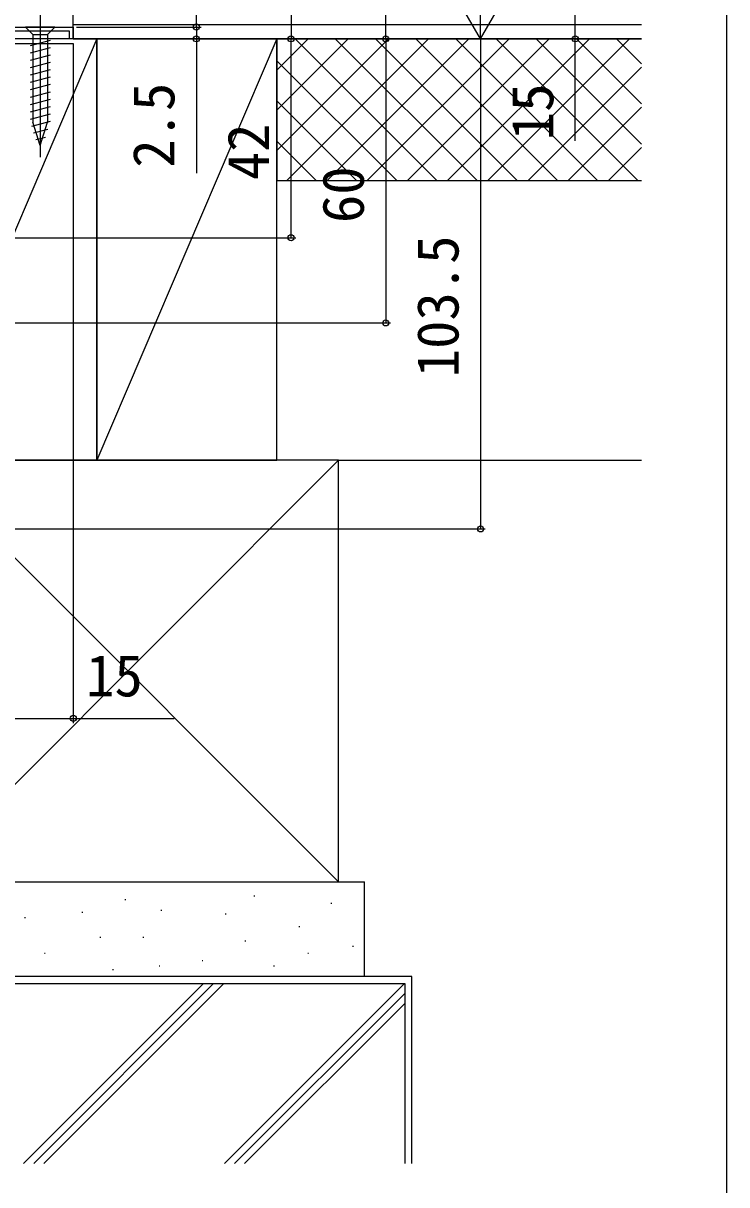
# Model space of a CAD drawing. Units: millimetres, scale not verified. Extents: x -525 to 525, y -783 to 778.
# Drawn here: x 376.4 to 525, y -254.2 to -8.9 of the extents above; entities that cross this region are included whole.
import ezdxf
from ezdxf.enums import TextEntityAlignment as Align

# ---------------------------------------------------------------- set-up
doc = ezdxf.new("R2010")
doc.units = ezdxf.units.MM
doc.header["$LTSCALE"] = 4
for name, color, linetype in [('0-2_YKK_11', 7, 'Continuous'), ('0-5_YKK_13', 4, 'Continuous'), ('0-7_YKK_D', 6, 'Continuous'), ('0-8_YKK_ZWAK', 7, 'Continuous'), ('0-9_YSS_K', 3, 'Continuous'), ('0-A_YSS_KE', 3, 'Continuous')]:
    doc.layers.add(name, color=color, linetype=linetype)
doc.styles.add('ＭＳ ゴシック', font='')
doc.styles.get('ＭＳ ゴシック').set_extended_font_data('MS Gothic')

msp = doc.modelspace()

# ---------------------------------------------------------------- linework, layer by layer
at = {"layer": '0-2_YKK_11'}
msp.add_lwpolyline([(372, 14.8), (372, -9.7), (387, -9.7), (387, -12.2), (386.2, -12.2), (386.2, -10.6), (372, -10.6), (372, -12.2), (371.1, -12.2), (371.1, -0.384)], dxfattribs=at)
at = {"layer": '0-5_YKK_13'}
for p, q in [((380, -7.2), (380, -37.2)), ((383.1, -9.7), (381.55, -11.25)), ((378.45, -11.25), (378.45, -29.784)), ((381.55, -11.25), (381.55, -29.784)), ((382.1, -12.551), (377.9, -13.676)), ((382.1, -14.104), (377.9, -15.229)), ((382.1, -15.657), (377.9, -16.782)), ((382.1, -17.21), (377.9, -18.335)), ((382.1, -18.763), (377.9, -19.888)), ((382.1, -20.316), (377.9, -21.441)), ((382.1, -21.869), (377.9, -22.994)), ((382.1, -23.421), (377.9, -24.547)), ((382.1, -24.974), (377.9, -26.1)), ((382.1, -26.527), (377.9, -27.653)), ((382.1, -28.08), (377.9, -29.206)), ((382.1, -29.633), (378.159, -30.689)), ((380, -34.7), (378.45, -29.784)), ((380, -34.7), (378.45, -29.784)), ((381.646, -31.308), (378.61, -32.121)), ((380, -34.7), (381.55, -29.784)), ((381.111, -33.004), (379.062, -33.553))]:
    msp.add_line(p, q, dxfattribs=at)
msp.add_lwpolyline([(383.1, -9.7), (376.9, -9.7), (378.45, -11.25), (381.55, -11.25)], dxfattribs=at)
at = {"layer": '0-7_YKK_D'}
for p, q in [((453, -12.2), (453, 17.8)), ((433, 14.8), (433, -12.2)), ((473, -12.2), (473, 5.987)), ((493, -12.2), (493, 2.8)), ((473, -12.2), (467.75, -3.107)), ((473, -12.2), (478.25, -3.107)), ((413, -9.7), (413, -7.15)), ((387.7, -9.7), (414, -9.7)), ((413, -9.7), (413, -12.2)), ((387.71, -12.2), (494, -12.2)), ((389, -12.2), (474, -12.2)), ((389, -12.2), (454, -12.2)), ((389, -12.2), (434, -12.2)), ((389, -12.2), (414, -12.2)), ((389, -12.2), (434, -12.2)), ((389, -12.2), (454, -12.2)), ((389.2, -12.2), (474, -12.2)), ((413, -12.2), (413, -40.527)), ((433, -54.2), (433, -12.2)), ((453, -12.2), (453, -72.2)), ((473, -12.2), (473, -115.7)), ((493, -33.756), (493, -12.2)), ((387, -13.2), (387, -156.7)), ((346, -54.2), (434, -54.2)), ((345.7, -72.2), (454, -72.2)), ((346, -115.7), (474, -115.7))]:
    msp.add_line(p, q, dxfattribs=at)
msp.add_lwpolyline([(372, -155.7), (387, -155.7), (408.277, -155.7)], dxfattribs=at)
for centre in [(413, -9.7), (413, -12.2), (433, -12.2), (433, -12.2), (453, -12.2), (453, -12.2), (493, -12.2), (433, -54.2), (453, -72.2), (473, -115.7), (387, -155.7)]:
    msp.add_circle(centre, 0.637, dxfattribs=at)
at = {"layer": '0-8_YKK_ZWAK'}
msp.add_lwpolyline([(-525, -782.7), (525, -782.7), (525, 747.3)], dxfattribs=at)
at = {"layer": '0-9_YSS_K'}
for p, q in [((507, -9.2), (387, -9.2)), ((392, -12.2), (354, -101.2)), ((430, -12.2), (392, -101.2)), ((430, -35.759), (453.559, -12.2)), ((430, -27.274), (445.074, -12.2)), ((430, -18.788), (436.588, -12.2)), ((507, -12.2), (430, -12.2)), ((430, -12.2), (430, -42.2)), ((432.044, -42.2), (462.044, -12.2)), ((433.853, -12.2), (463.853, -42.2)), ((440.529, -42.2), (470.529, -12.2)), ((442.338, -12.2), (472.338, -42.2)), ((449.015, -42.2), (479.015, -12.2)), ((450.823, -12.2), (480.823, -42.2)), ((457.5, -42.2), (487.5, -12.2)), ((459.309, -12.2), (489.309, -42.2)), ((465.985, -42.2), (495.985, -12.2)), ((467.794, -12.2), (497.794, -42.2)), ((474.471, -42.2), (504.471, -12.2)), ((476.279, -12.2), (506.279, -42.2)), ((484.764, -12.2), (507, -34.435)), ((493.25, -12.2), (507, -25.95)), ((501.735, -12.2), (507, -17.465)), ((430, -16.832), (455.368, -42.2)), ((482.956, -42.2), (507, -18.156)), ((430, -25.318), (446.882, -42.2)), ((491.441, -42.2), (507, -26.641)), ((430, -33.803), (438.397, -42.2)), ((499.926, -42.2), (507, -35.126)), ((507, -42.2), (430, -42.2)), ((443, -101.2), (354, -190.2)), ((354, -101.2), (443, -190.2)), ((443, -101.2), (507, -101.2)), ((425.155, -193.197), (425.355, -193.197)), ((397.918, -193.954), (398.118, -193.954)), ((405.484, -196.223), (405.684, -196.223)), ((441.422, -194.71), (441.622, -194.71)), ((376.734, -197.737), (376.934, -197.737)), ((388.839, -196.602), (389.039, -196.602)), ((419.102, -196.98), (419.302, -196.98)), ((434.612, -199.628), (434.812, -199.628)), ((392.622, -201.898), (392.822, -201.898)), ((401.701, -201.898), (401.901, -201.898)), ((423.264, -202.654), (423.464, -202.654)), ((380.895, -205.302), (381.095, -205.302)), ((436.504, -205.302), (436.704, -205.302)), ((445.961, -203.789), (446.161, -203.789)), ((405.106, -207.95), (405.306, -207.95)), ((414.185, -206.816), (414.385, -206.816)), ((429.316, -207.95), (429.516, -207.95)), ((395.27, -208.707), (395.47, -208.707)), ((340, -211.7), (457, -211.7)), ((414.526, -211.7), (376.525, -249.701)), ((378.646, -249.701), (416.647, -211.7)), ((418.769, -211.7), (380.767, -249.701)), ((418.951, -249.701), (456.952, -211.7)), ((457, -211.7), (457, -249.701)), ((421.072, -249.701), (457, -213.774)), ((423.194, -249.701), (457, -215.895))]:
    msp.add_line(p, q, dxfattribs=at)
at = {"layer": '0-A_YSS_KE'}
for p, q in [((387, -12.2), (387, -0.2)), ((387, -12.2), (507, -12.2)), ((430, -12.2), (392, -12.2)), ((430, -101.2), (430, -12.2)), ((345.999, -13.2), (386.999, -13.2)), ((392, -101.2), (430, -101.2)), ((348.498, -190.2), (448.498, -190.2)), ((448.498, -210.2), (448.498, -190.2)), ((448.498, -210.2), (348.498, -210.2))]:
    msp.add_line(p, q, dxfattribs=at)
for points in [[(392, -12.2), (354, -12.2), (354, -101.2), (392, -101.2)], [(392, -12.2), (392, -101.2), (392, -12.2)], [(458.5, -249.701), (458.5, -210.2), (338.5, -210.2)]]:
    msp.add_lwpolyline(points, dxfattribs=at)
msp.add_lwpolyline([(443, -190.2), (443, -101.2), (354, -101.2), (354, -190.2)], close=True, dxfattribs=at)

# ---------------------------------------------------------------- texts
at = {"layer": '0-7_YKK_D', "style": 'ＭＳ ゴシック'}
for s, p in [('2.5', (411, -39.414)), ('15', (491, -33.597)), ('42', (431, -42.041)), ('60', (451, -51.098)), ('103.5', (471, -83.655))]:
    msp.add_text(s, height=8.798, rotation=90, dxfattribs=at).set_placement(p, align=Align.BOTTOM_LEFT)
msp.add_text('15', height=8.798, dxfattribs=at).set_placement((389.709, -153.7), align=Align.BOTTOM_LEFT)

doc.saveas('drawing.dxf')
